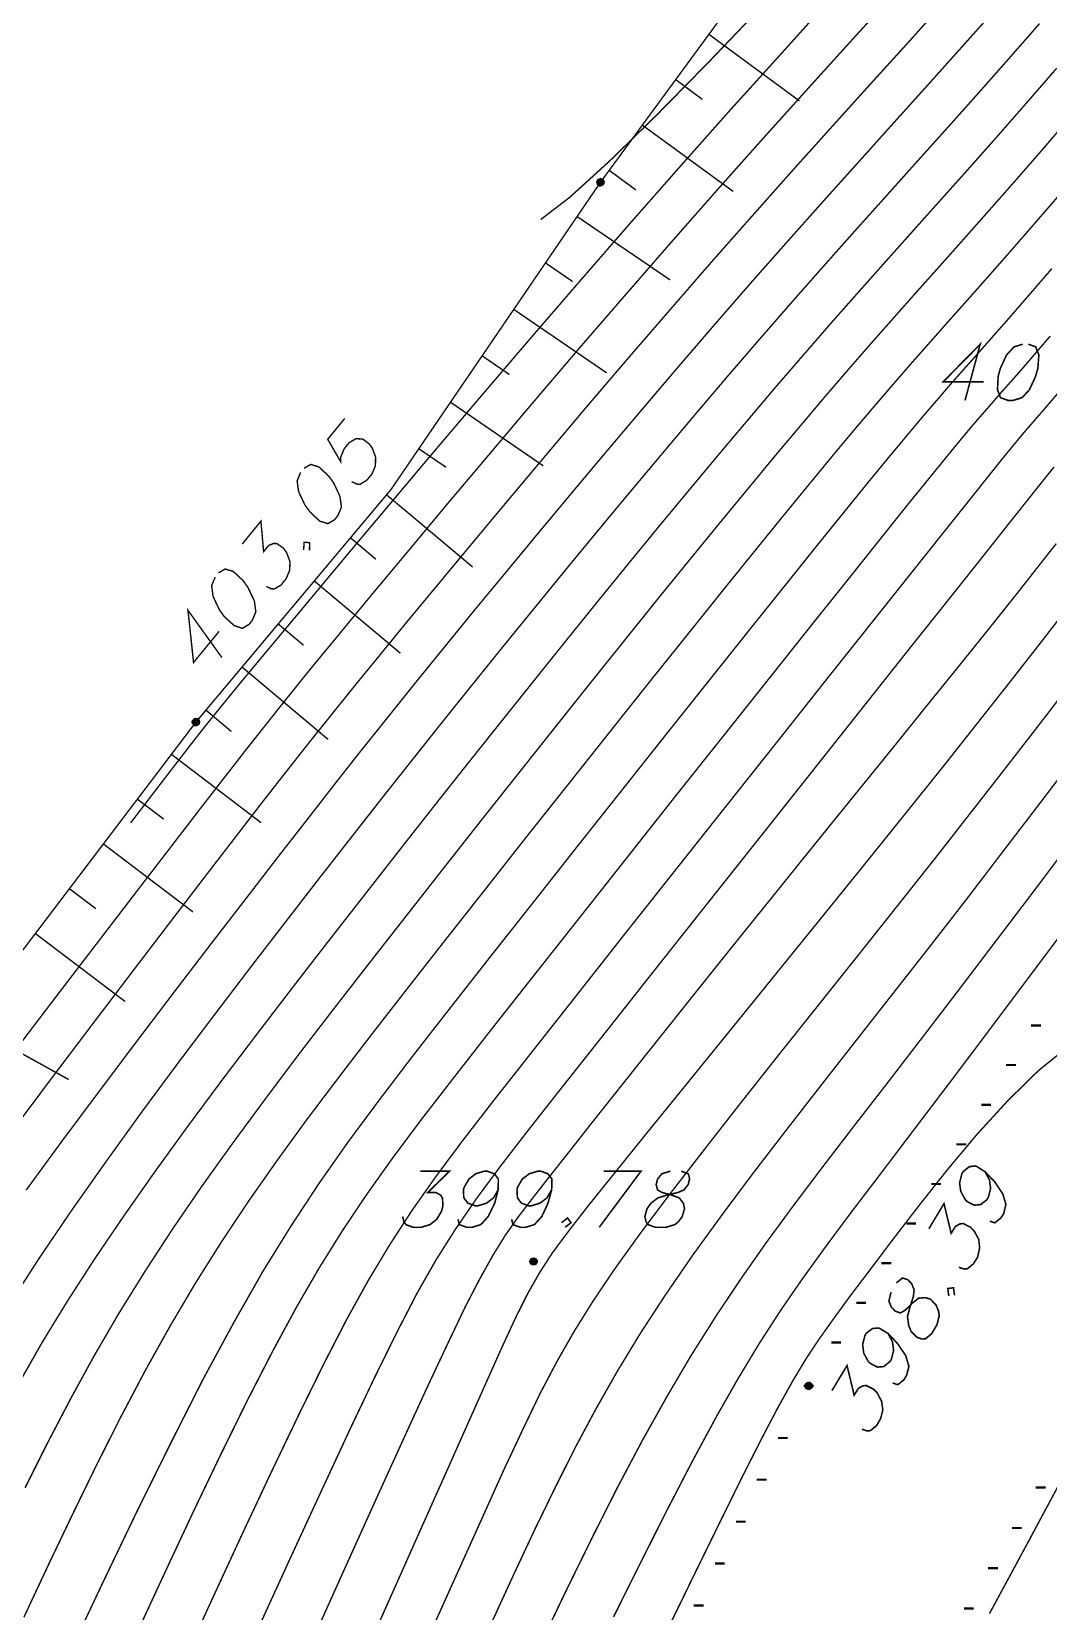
# Model space of a CAD drawing. Extents: x 489 to 720, y 1028 to 1176.
# Drawn here: x 501.22 to 508.47, y 1073.17 to 1084.42 of the extents above; entities that cross this region are included whole.
import ezdxf

# ---------------------------------------------------------------- set-up
doc = ezdxf.new("R2010")
doc.units = 0
doc.header["$MEASUREMENT"] = 0
for name, color, linetype in [('1501-TOPO', 7, 'Continuous'), ('1501-UP', 7, 'Continuous'), ('1506', 7, 'Continuous'), ('1507', 7, 'Continuous'), ('1510-UP', 7, 'Continuous'), ('1511-DOWN', 7, 'Continuous')]:
    doc.layers.add(name, color=color, linetype=linetype)

msp = doc.modelspace()

# ---------------------------------------------------------------- hatches: boundary and pattern name
at = {"layer": '1501-TOPO', "linetype": 'Continuous', "ltscale": 0.045455}
for points in [[(504.772, 1075.667), (504.772, 1075.648), (504.77, 1075.657)], [(504.778, 1075.676), (504.778, 1075.639), (504.772, 1075.667)], [(504.778, 1075.639), (504.772, 1075.667), (504.772, 1075.648)], [(504.786, 1075.682), (504.786, 1075.633), (504.778, 1075.676)], [(504.786, 1075.633), (504.778, 1075.676), (504.778, 1075.639)], [(504.796, 1075.684), (504.796, 1075.631), (504.786, 1075.682)], [(504.796, 1075.631), (504.786, 1075.682), (504.786, 1075.633)], [(504.806, 1075.682), (504.806, 1075.633), (504.796, 1075.684)], [(504.806, 1075.633), (504.796, 1075.684), (504.796, 1075.631)], [(504.815, 1075.676), (504.815, 1075.639), (504.806, 1075.682)], [(504.815, 1075.639), (504.806, 1075.682), (504.806, 1075.633)], [(504.821, 1075.667), (504.821, 1075.648), (504.815, 1075.676)], [(504.821, 1075.648), (504.815, 1075.676), (504.815, 1075.639)], [(504.822, 1075.657), (504.821, 1075.667), (504.821, 1075.648)], [(506.735, 1074.783), (506.78, 1074.758), (506.731, 1074.774)], [(506.78, 1074.758), (506.731, 1074.774), (506.773, 1074.75)], [(506.731, 1074.774), (506.773, 1074.75), (506.732, 1074.764)], [(506.773, 1074.75), (506.732, 1074.764), (506.764, 1074.746)], [(506.732, 1074.764), (506.764, 1074.746), (506.737, 1074.755)], [(506.741, 1074.791), (506.783, 1074.767), (506.735, 1074.783)], [(506.783, 1074.767), (506.735, 1074.783), (506.78, 1074.758)], [(506.75, 1074.796), (506.782, 1074.778), (506.741, 1074.791)], [(506.782, 1074.778), (506.741, 1074.791), (506.783, 1074.767)], [(506.761, 1074.797), (506.778, 1074.787), (506.75, 1074.796)], [(506.778, 1074.787), (506.75, 1074.796), (506.782, 1074.778)], [(506.77, 1074.793), (506.761, 1074.797), (506.778, 1074.787)], [(506.764, 1074.746), (506.737, 1074.755), (506.754, 1074.745)], [(506.737, 1074.755), (506.754, 1074.745), (506.745, 1074.748)]]:
    msp.add_hatch(color=7, dxfattribs=at).paths.add_polyline_path(points, flags=0)
at = {"layer": '1501-UP', "linetype": 'Continuous', "ltscale": 0.045455}
for points in [[(505.248, 1083.351), (505.287, 1083.322), (505.247, 1083.341)], [(505.287, 1083.322), (505.247, 1083.341), (505.277, 1083.318)], [(505.247, 1083.341), (505.277, 1083.318), (505.25, 1083.331)], [(505.253, 1083.36), (505.295, 1083.329), (505.248, 1083.351)], [(505.295, 1083.329), (505.248, 1083.351), (505.287, 1083.322)], [(505.277, 1083.318), (505.25, 1083.331), (505.266, 1083.318)], [(505.25, 1083.331), (505.266, 1083.318), (505.257, 1083.323)], [(505.261, 1083.367), (505.299, 1083.338), (505.253, 1083.36)], [(505.299, 1083.338), (505.253, 1083.36), (505.295, 1083.329)], [(505.27, 1083.371), (505.299, 1083.348), (505.261, 1083.367)], [(505.299, 1083.348), (505.261, 1083.367), (505.299, 1083.338)], [(505.281, 1083.37), (505.297, 1083.357), (505.27, 1083.371)], [(505.297, 1083.357), (505.27, 1083.371), (505.299, 1083.348)], [(505.29, 1083.365), (505.281, 1083.37), (505.297, 1083.357)], [(502.369, 1079.515), (502.412, 1079.484), (502.364, 1079.506)], [(502.412, 1079.484), (502.364, 1079.506), (502.405, 1079.478)], [(502.364, 1079.506), (502.405, 1079.478), (502.364, 1079.496)], [(502.405, 1079.478), (502.364, 1079.496), (502.395, 1079.474)], [(502.364, 1079.496), (502.395, 1079.474), (502.369, 1079.485)], [(502.377, 1079.522), (502.416, 1079.495), (502.369, 1079.515)], [(502.416, 1079.495), (502.369, 1079.515), (502.412, 1079.484)], [(502.395, 1079.474), (502.369, 1079.485), (502.385, 1079.474)], [(502.369, 1079.485), (502.385, 1079.474), (502.375, 1079.479)], [(502.386, 1079.526), (502.416, 1079.505), (502.377, 1079.522)], [(502.416, 1079.505), (502.377, 1079.522), (502.416, 1079.495)], [(502.396, 1079.525), (502.413, 1079.514), (502.386, 1079.526)], [(502.413, 1079.514), (502.386, 1079.526), (502.416, 1079.505)], [(502.405, 1079.522), (502.396, 1079.525), (502.413, 1079.514)]]:
    msp.add_hatch(color=18, dxfattribs=at).paths.add_polyline_path(points, flags=0)

# ---------------------------------------------------------------- linework, layer by layer
at = {"color": 250, "linetype": 'Continuous', "ltscale": 0.045455, "const_width": 0.0112}
for points in [[(507.871, 1081.791), (507.979, 1082.191), (507.716, 1081.924), (508.003, 1081.924)], [(508.283, 1082.191), (508.221, 1082.173), (508.167, 1082.115), (508.123, 1082.02), (508.107, 1081.963), (508.102, 1081.867), (508.124, 1081.81), (508.177, 1081.791), (508.214, 1081.791), (508.277, 1081.81), (508.33, 1081.867), (508.374, 1081.963), (508.39, 1082.02), (508.397, 1082.115), (508.374, 1082.173), (508.322, 1082.191)], [(508.013, 1076.297), (508.045, 1076.239), (508.053, 1076.178), (508.037, 1076.114), (508.027, 1076.098), (507.983, 1076.063), (507.937, 1076.058), (507.886, 1076.084), (507.872, 1076.099), (507.84, 1076.158), (507.832, 1076.218), (507.848, 1076.282), (507.858, 1076.298), (507.902, 1076.333), (507.948, 1076.338), (508.013, 1076.297), (508.082, 1076.226), (508.14, 1076.139), (508.162, 1076.064), (508.147, 1076), (508.127, 1075.968), (508.083, 1075.933), (508.047, 1075.945)], [(503.988, 1076.301), (504.198, 1076.301), (504.042, 1076.149), (504.1, 1076.149), (504.133, 1076.13), (504.147, 1076.11), (504.15, 1076.054), (504.14, 1076.015), (504.106, 1075.958), (504.058, 1075.92), (503.996, 1075.901), (503.938, 1075.901), (503.887, 1075.92), (503.872, 1075.939), (503.863, 1075.978)], [(504.544, 1076.168), (504.51, 1076.11), (504.461, 1076.073), (504.399, 1076.054), (504.38, 1076.054), (504.328, 1076.073), (504.299, 1076.11), (504.296, 1076.168), (504.302, 1076.187), (504.336, 1076.245), (504.383, 1076.282), (504.446, 1076.301), (504.465, 1076.301), (504.517, 1076.282), (504.545, 1076.245), (504.544, 1076.168), (504.519, 1076.073), (504.473, 1075.978), (504.42, 1075.92), (504.358, 1075.901), (504.32, 1075.901), (504.267, 1075.92), (504.258, 1075.958)], [(504.925, 1076.168), (504.891, 1076.11), (504.842, 1076.073), (504.78, 1076.054), (504.761, 1076.054), (504.71, 1076.073), (504.681, 1076.11), (504.678, 1076.168), (504.682, 1076.187), (504.716, 1076.245), (504.765, 1076.282), (504.828, 1076.301), (504.847, 1076.301), (504.898, 1076.282), (504.927, 1076.245), (504.925, 1076.168), (504.899, 1076.073), (504.855, 1075.978), (504.802, 1075.92), (504.739, 1075.901), (504.702, 1075.901), (504.649, 1075.92), (504.64, 1075.958)], [(505.295, 1076.301), (505.562, 1076.301), (505.264, 1075.901)], [(505.771, 1076.301), (505.71, 1076.282), (505.68, 1076.245), (505.67, 1076.206), (505.679, 1076.168), (505.712, 1076.149), (505.782, 1076.13), (505.835, 1076.11), (505.863, 1076.073), (505.872, 1076.034), (505.856, 1075.978), (505.827, 1075.939), (505.803, 1075.92), (505.74, 1075.901), (505.664, 1075.901), (505.612, 1075.92), (505.598, 1075.939), (505.589, 1075.978), (505.605, 1076.034), (505.633, 1076.073), (505.682, 1076.11), (505.745, 1076.13), (505.825, 1076.149), (505.869, 1076.168), (505.898, 1076.206), (505.908, 1076.245), (505.899, 1076.282), (505.848, 1076.301)], [(507.613, 1075.89), (507.721, 1076.07), (507.772, 1075.858), (507.802, 1075.907), (507.835, 1075.925), (507.858, 1075.928), (507.91, 1075.901), (507.937, 1075.873), (507.969, 1075.814), (507.975, 1075.754), (507.961, 1075.69), (507.931, 1075.641), (507.888, 1075.606), (507.864, 1075.604), (507.827, 1075.616)], [(504.996, 1075.934), (505.038, 1075.967), (505.063, 1075.934), (505.021, 1075.901)], [(507.344, 1075.44), (507.328, 1075.376), (507.346, 1075.332), (507.373, 1075.304), (507.411, 1075.291), (507.444, 1075.31), (507.497, 1075.362), (507.54, 1075.396), (507.587, 1075.4), (507.624, 1075.389), (507.665, 1075.346), (507.683, 1075.301), (507.687, 1075.271), (507.671, 1075.207), (507.632, 1075.142), (507.589, 1075.107), (507.565, 1075.105), (507.528, 1075.117), (507.487, 1075.159), (507.469, 1075.204), (507.461, 1075.265), (507.477, 1075.329), (507.503, 1075.408), (507.508, 1075.455), (507.49, 1075.5), (507.463, 1075.528), (507.425, 1075.54), (507.382, 1075.505)], [(507.755, 1075.412), (507.748, 1075.465), (507.789, 1075.47), (507.796, 1075.416)], [(507.322, 1075.145), (507.354, 1075.085), (507.362, 1075.024), (507.346, 1074.96), (507.336, 1074.945), (507.292, 1074.909), (507.246, 1074.905), (507.195, 1074.932), (507.181, 1074.946), (507.149, 1075.005), (507.141, 1075.066), (507.157, 1075.129), (507.167, 1075.146), (507.211, 1075.18), (507.257, 1075.184), (507.322, 1075.145), (507.39, 1075.073), (507.449, 1074.985), (507.471, 1074.91), (507.455, 1074.848), (507.436, 1074.815), (507.392, 1074.78), (507.355, 1074.792)], [(506.922, 1074.737), (507.03, 1074.916), (507.081, 1074.705), (507.111, 1074.754), (507.144, 1074.772), (507.167, 1074.774), (507.219, 1074.748), (507.246, 1074.72), (507.277, 1074.66), (507.285, 1074.6), (507.269, 1074.537), (507.24, 1074.488), (507.197, 1074.453), (507.173, 1074.45), (507.136, 1074.463)]]:
    msp.add_lwpolyline(points, dxfattribs=at)
at = {"color": 18, "linetype": 'Continuous', "ltscale": 0.045455, "const_width": 0.01}
for points in [[(503.45, 1081.662), (503.329, 1081.514), (503.421, 1081.355), (503.421, 1081.385), (503.446, 1081.446), (503.482, 1081.49), (503.53, 1081.518), (503.578, 1081.516), (503.624, 1081.482), (503.647, 1081.45), (503.67, 1081.388), (503.669, 1081.326), (503.644, 1081.266), (503.607, 1081.222), (503.56, 1081.193), (503.536, 1081.195), (503.5, 1081.212)], [(503.136, 1081.278), (503.111, 1081.217), (503.122, 1081.14), (503.167, 1081.045), (503.202, 1080.997), (503.272, 1080.931), (503.33, 1080.913), (503.378, 1080.941), (503.402, 1080.971), (503.427, 1081.031), (503.416, 1081.108), (503.371, 1081.204), (503.337, 1081.251), (503.266, 1081.317), (503.208, 1081.335), (503.16, 1081.307)], [(502.72, 1080.768), (502.853, 1080.931), (502.872, 1080.714), (502.908, 1080.758), (502.944, 1080.772), (502.967, 1080.771), (503.014, 1080.738), (503.037, 1080.705), (503.06, 1080.642), (503.058, 1080.581), (503.033, 1080.521), (502.997, 1080.476), (502.949, 1080.448), (502.927, 1080.449), (502.891, 1080.466)], [(503.158, 1080.725), (503.16, 1080.78), (503.2, 1080.778), (503.199, 1080.723)], [(502.527, 1080.532), (502.502, 1080.472), (502.512, 1080.395), (502.557, 1080.299), (502.592, 1080.251), (502.662, 1080.187), (502.721, 1080.167), (502.769, 1080.196), (502.792, 1080.225), (502.817, 1080.285), (502.806, 1080.363), (502.761, 1080.458), (502.727, 1080.506), (502.657, 1080.572), (502.598, 1080.59), (502.55, 1080.562)], [(502.575, 1079.959), (502.333, 1080.296), (502.373, 1079.924), (502.555, 1080.146)]]:
    msp.add_lwpolyline(points, dxfattribs=at)
at = {"layer": '1501-TOPO', "color": 7, "linetype": 'Continuous', "ltscale": 0.045455, "const_width": 0.0112}
for points in [[(504.771, 1075.657), (504.821, 1075.657)], [(506.732, 1074.771), (506.782, 1074.771)]]:
    msp.add_lwpolyline(points, dxfattribs=at)
at = {"layer": '1501-TOPO', "color": 7, "linetype": 'Continuous', "ltscale": 0.045455}
for points in [[(504.772, 1075.667), (504.772, 1075.648), (504.77, 1075.657)], [(504.778, 1075.676), (504.778, 1075.639), (504.772, 1075.667)], [(504.778, 1075.639), (504.772, 1075.667), (504.772, 1075.648)], [(504.786, 1075.682), (504.786, 1075.633), (504.778, 1075.676)], [(504.786, 1075.633), (504.778, 1075.676), (504.778, 1075.639)], [(504.796, 1075.684), (504.796, 1075.631), (504.786, 1075.682)], [(504.796, 1075.631), (504.786, 1075.682), (504.786, 1075.633)], [(504.806, 1075.682), (504.806, 1075.633), (504.796, 1075.684)], [(504.806, 1075.633), (504.796, 1075.684), (504.796, 1075.631)], [(504.815, 1075.676), (504.815, 1075.639), (504.806, 1075.682)], [(504.815, 1075.639), (504.806, 1075.682), (504.806, 1075.633)], [(504.821, 1075.667), (504.821, 1075.648), (504.815, 1075.676)], [(504.821, 1075.648), (504.815, 1075.676), (504.815, 1075.639)], [(504.822, 1075.657), (504.821, 1075.667), (504.821, 1075.648)], [(506.735, 1074.783), (506.78, 1074.758), (506.731, 1074.774)], [(506.78, 1074.758), (506.731, 1074.774), (506.773, 1074.75)], [(506.731, 1074.774), (506.773, 1074.75), (506.732, 1074.764)], [(506.773, 1074.75), (506.732, 1074.764), (506.764, 1074.746)], [(506.732, 1074.764), (506.764, 1074.746), (506.737, 1074.755)], [(506.741, 1074.791), (506.783, 1074.767), (506.735, 1074.783)], [(506.783, 1074.767), (506.735, 1074.783), (506.78, 1074.758)], [(506.75, 1074.796), (506.782, 1074.778), (506.741, 1074.791)], [(506.782, 1074.778), (506.741, 1074.791), (506.783, 1074.767)], [(506.761, 1074.797), (506.778, 1074.787), (506.75, 1074.796)], [(506.778, 1074.787), (506.75, 1074.796), (506.782, 1074.778)], [(506.77, 1074.793), (506.761, 1074.797), (506.778, 1074.787)], [(506.764, 1074.746), (506.737, 1074.755), (506.754, 1074.745)], [(506.737, 1074.755), (506.754, 1074.745), (506.745, 1074.748)]]:
    msp.add_lwpolyline(points, dxfattribs=at)
for centre in [(504.796, 1075.657), (506.757, 1074.771)]:
    msp.add_circle(centre, 0.0261, dxfattribs=at)
at = {"layer": '1501-UP', "color": 18, "linetype": 'Continuous', "ltscale": 0.045455}
for points in [[(505.248, 1083.351), (505.287, 1083.322), (505.247, 1083.341)], [(505.287, 1083.322), (505.247, 1083.341), (505.277, 1083.318)], [(505.247, 1083.341), (505.277, 1083.318), (505.25, 1083.331)], [(505.253, 1083.36), (505.295, 1083.329), (505.248, 1083.351)], [(505.295, 1083.329), (505.248, 1083.351), (505.287, 1083.322)], [(505.277, 1083.318), (505.25, 1083.331), (505.266, 1083.318)], [(505.25, 1083.331), (505.266, 1083.318), (505.257, 1083.323)], [(505.261, 1083.367), (505.299, 1083.338), (505.253, 1083.36)], [(505.299, 1083.338), (505.253, 1083.36), (505.295, 1083.329)], [(505.27, 1083.371), (505.299, 1083.348), (505.261, 1083.367)], [(505.299, 1083.348), (505.261, 1083.367), (505.299, 1083.338)], [(505.281, 1083.37), (505.297, 1083.357), (505.27, 1083.371)], [(505.297, 1083.357), (505.27, 1083.371), (505.299, 1083.348)], [(505.29, 1083.365), (505.281, 1083.37), (505.297, 1083.357)], [(502.369, 1079.515), (502.412, 1079.484), (502.364, 1079.506)], [(502.412, 1079.484), (502.364, 1079.506), (502.405, 1079.478)], [(502.364, 1079.506), (502.405, 1079.478), (502.364, 1079.496)], [(502.405, 1079.478), (502.364, 1079.496), (502.395, 1079.474)], [(502.364, 1079.496), (502.395, 1079.474), (502.369, 1079.485)], [(502.377, 1079.522), (502.416, 1079.495), (502.369, 1079.515)], [(502.416, 1079.495), (502.369, 1079.515), (502.412, 1079.484)], [(502.395, 1079.474), (502.369, 1079.485), (502.385, 1079.474)], [(502.369, 1079.485), (502.385, 1079.474), (502.375, 1079.479)], [(502.386, 1079.526), (502.416, 1079.505), (502.377, 1079.522)], [(502.416, 1079.505), (502.377, 1079.522), (502.416, 1079.495)], [(502.396, 1079.525), (502.413, 1079.514), (502.386, 1079.526)], [(502.413, 1079.514), (502.386, 1079.526), (502.416, 1079.505)], [(502.405, 1079.522), (502.396, 1079.525), (502.413, 1079.514)]]:
    msp.add_lwpolyline(points, dxfattribs=at)
at = {"layer": '1501-UP', "color": 18, "linetype": 'Continuous', "ltscale": 0.045455, "const_width": 0.01}
for points in [[(505.252, 1083.345), (505.296, 1083.345)], [(502.369, 1079.5), (502.413, 1079.5)]]:
    msp.add_lwpolyline(points, dxfattribs=at)
at = {"layer": '1501-UP', "color": 18, "linetype": 'Continuous', "ltscale": 0.045455}
for centre in [(505.273, 1083.345), (502.39, 1079.5)]:
    msp.add_circle(centre, 0.0261, dxfattribs=at)
at = {"layer": '1506', "color": 13, "linetype": 'Continuous', "ltscale": 0.045455, "const_width": 0.01}
for points in [[(500.605, 1076.509), (501.385, 1077.533), (501.978, 1078.307), (502.42, 1078.882), (502.747, 1079.303), (502.997, 1079.618), (503.206, 1079.878), (503.411, 1080.126), (503.642, 1080.406), (503.902, 1080.717), (504.183, 1081.055), (504.485, 1081.412), (504.799, 1081.784), (505.123, 1082.164), (505.453, 1082.545), (505.781, 1082.922), (506.105, 1083.29), (506.422, 1083.646), (506.729, 1083.987), (507.024, 1084.313), (507.305, 1084.622)], [(501.094, 1076.605), (501.375, 1076.981), (501.662, 1077.36), (501.944, 1077.731), (502.212, 1078.082), (502.456, 1078.401), (502.672, 1078.681), (502.863, 1078.929), (503.037, 1079.151), (503.2, 1079.358), (503.362, 1079.56), (503.527, 1079.765), (503.704, 1079.981), (503.899, 1080.22), (504.119, 1080.485), (504.361, 1080.776), (504.621, 1081.088), (504.896, 1081.415), (505.181, 1081.753), (505.474, 1082.096), (505.771, 1082.439), (506.065, 1082.778), (506.357, 1083.108), (506.642, 1083.429), (506.921, 1083.739), (507.191, 1084.038), (507.452, 1084.325), (507.699, 1084.6)], [(504.847, 1083.079), (505.053, 1083.237), (505.337, 1083.495), (505.679, 1083.829), (506.058, 1084.215), (506.455, 1084.63)], [(501.18, 1076.166), (501.431, 1076.509), (501.697, 1076.865), (501.967, 1077.224), (502.237, 1077.58), (502.499, 1077.922), (502.747, 1078.243), (502.974, 1078.538), (503.185, 1078.808), (503.382, 1079.062), (503.572, 1079.303), (503.76, 1079.537), (503.948, 1079.772), (504.144, 1080.013), (504.349, 1080.265), (504.571, 1080.533), (504.805, 1080.816), (505.049, 1081.109), (505.303, 1081.412), (505.562, 1081.718), (505.824, 1082.026), (506.088, 1082.333), (506.35, 1082.634), (506.61, 1082.928), (506.864, 1083.213), (507.114, 1083.491), (507.358, 1083.763), (507.598, 1084.029), (507.831, 1084.289), (508.058, 1084.543)], [(501.137, 1074.805), (501.298, 1075.088), (501.474, 1075.375), (501.667, 1075.674), (501.877, 1075.983), (502.099, 1076.299), (502.333, 1076.622), (502.575, 1076.948), (502.823, 1077.275), (503.075, 1077.604), (503.327, 1077.93), (503.578, 1078.251), (503.827, 1078.57), (504.072, 1078.882), (504.315, 1079.189), (504.555, 1079.49), (504.791, 1079.785), (505.023, 1080.074), (505.25, 1080.355), (505.473, 1080.629), (505.691, 1080.895), (505.906, 1081.154), (506.116, 1081.406), (506.322, 1081.65), (506.524, 1081.889), (506.724, 1082.12), (506.92, 1082.346), (507.114, 1082.565), (507.306, 1082.781), (507.498, 1082.996), (507.692, 1083.213), (507.891, 1083.435), (508.095, 1083.665), (508.305, 1083.905), (508.524, 1084.157)], [(501.172, 1074.045), (501.332, 1074.364), (501.495, 1074.676), (501.663, 1074.983), (501.84, 1075.287), (502.028, 1075.589), (502.225, 1075.891), (502.433, 1076.195), (502.652, 1076.5), (502.88, 1076.809), (503.116, 1077.124), (503.363, 1077.445), (503.617, 1077.772), (503.88, 1078.108), (504.147, 1078.449), (504.417, 1078.792), (504.687, 1079.132), (504.953, 1079.467), (505.212, 1079.792), (505.463, 1080.105), (505.7, 1080.4), (505.925, 1080.676), (506.136, 1080.934), (506.335, 1081.175), (506.523, 1081.403), (506.703, 1081.616), (506.875, 1081.82), (507.042, 1082.014), (507.205, 1082.201), (507.366, 1082.383), (507.527, 1082.565), (507.691, 1082.748), (507.861, 1082.939), (508.038, 1083.139), (508.227, 1083.353), (508.428, 1083.584), (508.646, 1083.839)], [(501.164, 1073.124), (501.336, 1073.491), (501.508, 1073.851), (501.68, 1074.204), (501.853, 1074.547), (502.028, 1074.879), (502.206, 1075.198), (502.387, 1075.504), (502.573, 1075.799), (502.767, 1076.09), (502.97, 1076.379), (503.183, 1076.672), (503.41, 1076.972), (503.65, 1077.285), (503.907, 1077.615), (504.181, 1077.965), (504.469, 1078.33), (504.762, 1078.703), (505.058, 1079.075), (505.35, 1079.443), (505.633, 1079.799), (505.903, 1080.135), (506.152, 1080.446), (506.377, 1080.724), (506.579, 1080.973), (506.763, 1081.197), (506.929, 1081.399), (507.082, 1081.582), (507.225, 1081.75), (507.36, 1081.907), (507.49, 1082.057), (507.619, 1082.203), (507.748, 1082.349), (507.883, 1082.5), (508.028, 1082.664), (508.185, 1082.842), (508.358, 1083.041), (508.552, 1083.265)], [(501.982, 1073.039), (502.179, 1073.464), (502.375, 1073.883), (502.57, 1074.289), (502.758, 1074.671), (502.938, 1075.021), (503.107, 1075.333), (503.271, 1075.616), (503.436, 1075.88), (503.607, 1076.135), (503.792, 1076.395), (503.996, 1076.668), (504.227, 1076.966), (504.488, 1077.301), (504.786, 1077.679), (505.111, 1078.09), (505.453, 1078.523), (505.8, 1078.963), (506.146, 1079.397), (506.477, 1079.813), (506.782, 1080.197), (507.053, 1080.535), (507.28, 1080.82), (507.466, 1081.053), (507.619, 1081.241), (507.742, 1081.392), (507.842, 1081.514), (507.925, 1081.613), (507.996, 1081.695), (508.06, 1081.768), (508.122, 1081.84), (508.19, 1081.916), (508.269, 1082.005), (508.362, 1082.114), (508.478, 1082.249)], [(502.305, 1072.814), (502.514, 1073.271), (502.723, 1073.723), (502.928, 1074.159), (503.123, 1074.566), (503.303, 1074.932), (503.466, 1075.248), (503.619, 1075.524), (503.77, 1075.775), (503.925, 1076.014), (504.096, 1076.257), (504.289, 1076.516), (504.514, 1076.807), (504.779, 1077.143), (505.088, 1077.535), (505.431, 1077.971), (505.797, 1078.433), (506.172, 1078.906), (506.544, 1079.374), (506.897, 1079.82), (507.222, 1080.228), (507.503, 1080.581), (507.731, 1080.867), (507.911, 1081.092), (508.047, 1081.263), (508.149, 1081.39), (508.223, 1081.48), (508.275, 1081.543), (508.314, 1081.589), (508.345, 1081.624), (508.374, 1081.658), (508.411, 1081.7), (508.461, 1081.758), (508.53, 1081.839)], [(502.849, 1073.078), (503.071, 1073.563), (503.287, 1074.03), (503.488, 1074.463), (503.669, 1074.843), (503.827, 1075.163), (503.966, 1075.432), (504.1, 1075.667), (504.238, 1075.885), (504.389, 1076.105), (504.563, 1076.34), (504.771, 1076.609), (505.023, 1076.929), (505.324, 1077.309), (505.665, 1077.741), (506.032, 1078.204), (506.411, 1078.681), (506.787, 1079.155), (507.146, 1079.608), (507.474, 1080.022), (507.76, 1080.38), (507.989, 1080.668), (508.166, 1080.892), (508.3, 1081.06), (508.396, 1081.181), (508.462, 1081.263), (508.505, 1081.316)], [(503.594, 1072.857), (503.79, 1073.297), (503.982, 1073.728), (504.163, 1074.133), (504.327, 1074.501), (504.467, 1074.815), (504.58, 1075.067), (504.673, 1075.267), (504.756, 1075.432), (504.839, 1075.578), (504.931, 1075.72), (505.045, 1075.873), (505.187, 1076.056), (505.37, 1076.283), (505.598, 1076.566), (505.867, 1076.897), (506.165, 1077.264), (506.481, 1077.654), (506.806, 1078.055), (507.129, 1078.454), (507.439, 1078.839), (507.727, 1079.198), (507.983, 1079.522), (508.215, 1079.816), (508.429, 1080.09), (508.633, 1080.353)], [(504.057, 1073.004), (504.254, 1073.441), (504.431, 1073.833), (504.583, 1074.171), (504.719, 1074.46), (504.841, 1074.714), (504.961, 1074.942), (505.085, 1075.159), (505.219, 1075.374), (505.372, 1075.601), (505.552, 1075.851), (505.763, 1076.132), (506.003, 1076.442), (506.263, 1076.775), (506.538, 1077.123), (506.823, 1077.48), (507.111, 1077.841), (507.395, 1078.198), (507.67, 1078.545), (507.93, 1078.878), (508.179, 1079.197), (508.419, 1079.507), (508.653, 1079.812)], [(504.498, 1073.087), (504.657, 1073.433), (504.807, 1073.753), (504.953, 1074.053), (505.096, 1074.337), (505.242, 1074.61), (505.395, 1074.879), (505.558, 1075.147), (505.735, 1075.418), (505.928, 1075.699), (506.138, 1075.988), (506.361, 1076.287), (506.596, 1076.592), (506.84, 1076.906), (507.092, 1077.228), (507.35, 1077.557), (507.613, 1077.892), (507.878, 1078.233), (508.142, 1078.579), (508.407, 1078.925), (508.671, 1079.272)], [(505.366, 1073.126), (505.56, 1073.515), (505.748, 1073.888), (505.929, 1074.237), (506.1, 1074.554), (506.258, 1074.831), (506.408, 1075.079), (506.556, 1075.308), (506.71, 1075.531), (506.874, 1075.758), (507.056, 1076.003), (507.263, 1076.274), (507.5, 1076.587), (507.772, 1076.945), (508.07, 1077.341), (508.386, 1077.762), (508.708, 1078.192)], [(505.717, 1072.966), (505.924, 1073.392), (506.115, 1073.782), (506.282, 1074.121), (506.422, 1074.397), (506.539, 1074.62), (506.64, 1074.801), (506.733, 1074.957), (506.827, 1075.099), (506.928, 1075.241), (507.042, 1075.398), (507.181, 1075.581), (507.346, 1075.8), (507.536, 1076.047), (507.741, 1076.306), (507.957, 1076.564), (508.178, 1076.805), (508.394, 1077.017), (508.602, 1077.185)], [(508.589, 1074.159), (508.319, 1073.656), (508.045, 1073.149)]]:
    msp.add_lwpolyline(points, dxfattribs=at)
at = {"layer": '1507', "color": 18, "linetype": 'Continuous', "ltscale": 0.045455, "const_width": 0.01}
for points in [[(501.925, 1078.782), (502.094, 1079.003), (502.23, 1079.18), (502.345, 1079.329), (502.449, 1079.462), (502.555, 1079.593), (502.673, 1079.738), (502.815, 1079.909), (502.992, 1080.121), (503.212, 1080.384), (503.471, 1080.695), (503.763, 1081.042), (504.082, 1081.421), (504.421, 1081.82), (504.774, 1082.233), (505.135, 1082.651), (505.496, 1083.066), (505.853, 1083.471), (506.2, 1083.862), (506.537, 1084.234), (506.856, 1084.588)], [(501.054, 1075.341), (501.271, 1075.678), (501.505, 1076.023), (501.753, 1076.374), (502.008, 1076.728), (502.269, 1077.08), (502.53, 1077.425), (502.787, 1077.763), (503.037, 1078.087), (503.275, 1078.395), (503.505, 1078.689), (503.727, 1078.972), (503.944, 1079.246), (504.157, 1079.514), (504.37, 1079.779), (504.583, 1080.043), (504.8, 1080.309), (505.022, 1080.581), (505.248, 1080.855), (505.478, 1081.132), (505.71, 1081.408), (505.942, 1081.684), (506.174, 1081.957), (506.406, 1082.226), (506.636, 1082.49), (506.862, 1082.746), (507.085, 1082.997), (507.306, 1083.243), (507.525, 1083.488), (507.745, 1083.732), (507.963, 1083.976), (508.182, 1084.224), (508.402, 1084.475)], [(501.496, 1072.882), (501.73, 1073.378), (501.971, 1073.88), (502.212, 1074.367), (502.442, 1074.821), (502.661, 1075.225), (502.867, 1075.587), (503.07, 1075.914), (503.272, 1076.221), (503.481, 1076.518), (503.702, 1076.815), (503.938, 1077.125), (504.198, 1077.458), (504.483, 1077.822), (504.789, 1078.209), (505.107, 1078.613), (505.43, 1079.02), (505.748, 1079.421), (506.055, 1079.806), (506.342, 1080.166), (506.602, 1080.49), (506.828, 1080.772), (507.023, 1081.013), (507.191, 1081.22), (507.336, 1081.396), (507.463, 1081.548), (507.575, 1081.682), (507.678, 1081.801), (507.774, 1081.913), (507.87, 1082.021), (507.969, 1082.132), (508.075, 1082.253), (508.195, 1082.389), (508.331, 1082.546), (508.489, 1082.729)], [(503.186, 1072.883), (503.42, 1073.403), (503.645, 1073.901), (503.853, 1074.358), (504.035, 1074.755), (504.186, 1075.076), (504.308, 1075.332), (504.413, 1075.534), (504.505, 1075.699), (504.592, 1075.84), (504.683, 1075.97), (504.785, 1076.103), (504.903, 1076.254), (505.045, 1076.433), (505.208, 1076.641), (505.391, 1076.871), (505.59, 1077.121), (505.802, 1077.387), (506.022, 1077.663), (506.249, 1077.946), (506.48, 1078.232), (506.71, 1078.518), (506.938, 1078.8), (507.161, 1079.075), (507.377, 1079.341), (507.582, 1079.596), (507.775, 1079.834), (507.954, 1080.056), (508.116, 1080.258), (508.26, 1080.439), (508.391, 1080.606), (508.521, 1080.771)], [(504.852, 1072.945), (505.038, 1073.333), (505.219, 1073.701), (505.395, 1074.05), (505.57, 1074.38), (505.744, 1074.691), (505.917, 1074.985), (506.094, 1075.265), (506.273, 1075.533), (506.458, 1075.797), (506.653, 1076.062), (506.857, 1076.332), (507.074, 1076.615), (507.307, 1076.915), (507.556, 1077.239), (507.824, 1077.589), (508.106, 1077.96), (508.397, 1078.343), (508.689, 1078.732)]]:
    msp.add_lwpolyline(points, dxfattribs=at)
at = {"layer": '1510-UP', "color": 18, "linetype": 'Continuous', "ltscale": 0.045455, "const_width": 0.01}
for points in [[(513.933, 1096.32), (512.635, 1093.34), (511.13, 1090.513), (509.682, 1088.554), (508.197, 1086.989), (506.638, 1085.206), (505.273, 1083.345), (503.78, 1081.156), (502.39, 1079.5), (500.865, 1077.492), (499.507, 1075.045), (498.149, 1072.091), (497.245, 1069.108), (497.054, 1067.722), (497.045, 1065.774), (496.788, 1064.46), (496.612, 1063.553), (496.073, 1061.699)], [(506.691, 1083.924), (506.046, 1084.398)], [(505.999, 1083.935), (505.81, 1084.075)], [(506.219, 1083.279), (505.572, 1083.751)], [(505.525, 1083.29), (505.336, 1083.429)], [(505.769, 1082.649), (505.107, 1083.1)], [(505.075, 1082.637), (504.881, 1082.77)], [(505.317, 1081.987), (504.655, 1082.439)], [(504.624, 1081.975), (504.43, 1082.108)], [(504.865, 1081.325), (504.204, 1081.778)], [(504.173, 1081.314), (503.979, 1081.446)], [(504.362, 1080.604), (503.749, 1081.118)], [(503.672, 1080.66), (503.491, 1080.812)], [(503.847, 1079.99), (503.233, 1080.505)], [(503.157, 1080.047), (502.977, 1080.198)], [(503.332, 1079.376), (502.719, 1079.891)], [(502.642, 1079.433), (502.462, 1079.584)], [(502.853, 1078.784), (502.215, 1079.27)], [(502.161, 1078.808), (501.973, 1078.95)], [(502.369, 1078.147), (501.731, 1078.631)], [(501.677, 1078.17), (501.488, 1078.313)], [(501.885, 1077.509), (501.246, 1077.993)], [(501.482, 1076.954), (500.782, 1077.342)]]:
    msp.add_lwpolyline(points, dxfattribs=at)
at = {"layer": '1511-DOWN', "color": 7, "linetype": 'Continuous', "ltscale": 0.045455, "const_width": 0.0158}
for points in [[(508.342, 1077.339), (508.413, 1077.339)], [(508.164, 1077.057), (508.235, 1077.057)], [(507.987, 1076.774), (508.057, 1076.774)], [(507.808, 1076.492), (507.879, 1076.492)], [(507.63, 1076.209), (507.7, 1076.209)], [(507.452, 1075.928), (507.522, 1075.928)], [(507.274, 1075.646), (507.345, 1075.646)], [(507.096, 1075.363), (507.166, 1075.363)], [(506.917, 1075.081), (506.988, 1075.081)], [(506.722, 1074.771), (506.792, 1074.771)], [(506.537, 1074.4), (506.607, 1074.4)], [(506.387, 1074.103), (506.457, 1074.103)], [(508.375, 1074.047), (508.446, 1074.047)], [(506.238, 1073.804), (506.308, 1073.804)], [(508.205, 1073.759), (508.275, 1073.759)], [(506.088, 1073.506), (506.158, 1073.506)], [(508.035, 1073.473), (508.105, 1073.473)], [(505.938, 1073.207), (506.008, 1073.207)], [(507.863, 1073.185), (507.933, 1073.185)]]:
    msp.add_lwpolyline(points, dxfattribs=at)

doc.saveas('drawing.dxf')
